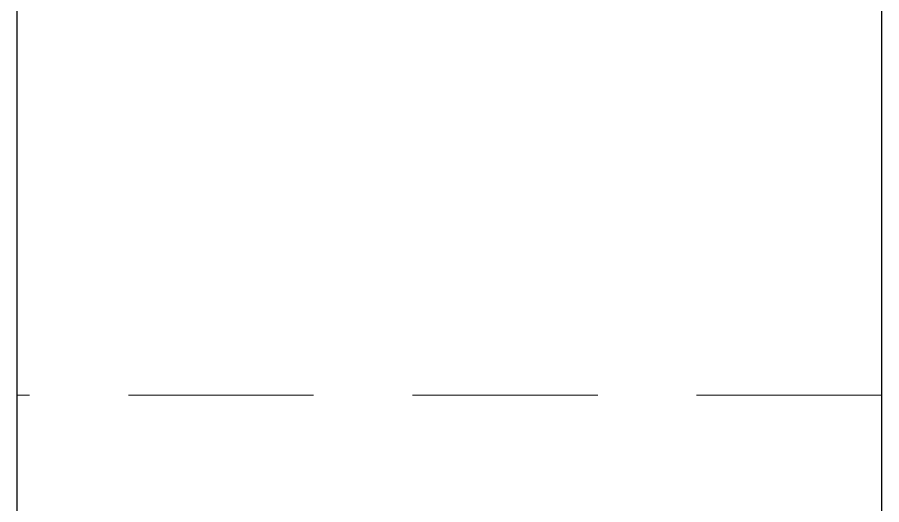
# Paper-space layout '01_三视图' of a CAD drawing. Header units: millimetres. Extents: x 8 to 451, y 8 to 289.
# Drawn here: x 157.5 to 164.5, y 185.61 to 189.56 of the extents above; entities that cross this region are included whole.
import ezdxf

# ---------------------------------------------------------------- set-up
doc = ezdxf.new("R2010")
doc.units = ezdxf.units.MM
doc.linetypes.add('WP_HIDDEN', pattern=[2.3, 1.5, -0.8])
doc.layers.add('HIDDEN', color=7, linetype='WP_HIDDEN', lineweight=13)
doc.layers.add('VISIBLE', color=7, linetype='CONTINUOUS', lineweight=25)

psp = doc.layouts.new('01_三视图')

# ---------------------------------------------------------------- linework, layer by layer
at = {"layer": 'HIDDEN'}
for points in [[(157.5, 183), (157.5, 183.0439), (157.5, 183.1733), (157.5, 183.3818), (157.5, 183.6589), (157.5, 183.9907), (157.5, 184.3606), (157.5, 184.75), (157.5, 185.1394), (157.5, 185.5093), (157.5, 185.8411), (157.5, 186.1182), (157.5, 186.3267), (157.5, 186.4561), (157.5, 186.5)], [(164.5, 186.5), (157.5, 186.5)], [(164.5, 183), (164.5, 183.0439), (164.5, 183.1733), (164.5, 183.3818), (164.5, 183.6589), (164.5, 183.9907), (164.5, 184.3606), (164.5, 184.75), (164.5, 185.1394), (164.5, 185.5093), (164.5, 185.8411), (164.5, 186.1182), (164.5, 186.3267), (164.5, 186.4561), (164.5, 186.5)]]:
    psp.add_lwpolyline(points, dxfattribs=at)
at = {"layer": 'VISIBLE'}
for points in [[(157.5, 139.25), (157.5, 240.75)], [(164.5, 139.25), (164.5, 240.75)]]:
    psp.add_lwpolyline(points, dxfattribs=at)

doc.saveas('drawing.dxf')
